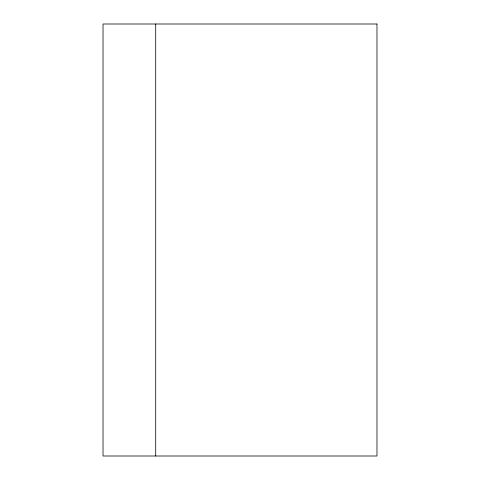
<?xml version="1.0" encoding="UTF-8"?>
<svg xmlns="http://www.w3.org/2000/svg" width="480" height="480" viewBox="0 0 480 480"><rect width="100%" height="100%" fill="white"/><g stroke="black" fill="none" stroke-linecap="round" stroke-linejoin="round"><path stroke-width="0.72" d="M155.706 24L155.706 456M376.974 24L103.026 24L103.026 456L376.974 456L376.974 24"/></g></svg>
